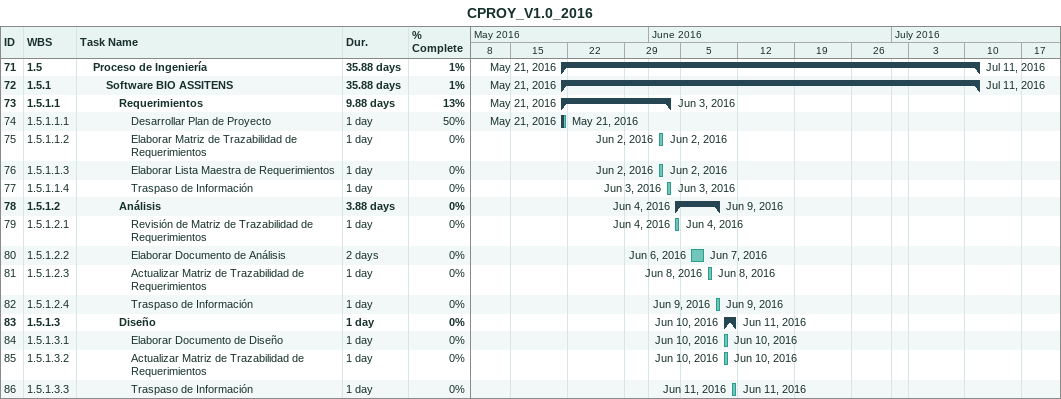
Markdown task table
CPROY_V1.0_2016

| ID | WBS | Task | Duration | Start | Finish | % complete |
|---|---|---|---|---|---|---|
| 71 | 1.5 | **Proceso de Ingeniería** | 35.88d | 2016-05-21 | 2016-07-11 | 1 |
| 72 | 1.5.1 | **Software BIO ASSITENS** | 35.88d | 2016-05-21 | 2016-07-11 | 1 |
| 73 | 1.5.1.1 | **Requerimientos** | 9.88d | 2016-05-21 | 2016-06-03 | 13 |
| 74 | 1.5.1.1.1 | Desarrollar Plan de Proyecto | 1d | 2016-05-21 | 2016-05-21 | 50 |
| 75 | 1.5.1.1.2 | Elaborar Matriz de Trazabilidad de Requerimientos | 1d | 2016-06-02 | 2016-06-02 | 0 |
| 76 | 1.5.1.1.3 | Elaborar Lista Maestra de Requerimientos | 1d | 2016-06-02 | 2016-06-02 | 0 |
| 77 | 1.5.1.1.4 | Traspaso de Información | 1d | 2016-06-03 | 2016-06-03 | 0 |
| 78 | 1.5.1.2 | **Análisis** | 3.88d | 2016-06-04 | 2016-06-09 | 0 |
| 79 | 1.5.1.2.1 | Revisión de Matriz de Trazabilidad de Requerimientos | 1d | 2016-06-04 | 2016-06-04 | 0 |
| 80 | 1.5.1.2.2 | Elaborar Documento de Análisis | 2d | 2016-06-06 | 2016-06-07 | 0 |
| 81 | 1.5.1.2.3 | Actualizar Matriz de Trazabilidad de Requerimientos | 1d | 2016-06-08 | 2016-06-08 | 0 |
| 82 | 1.5.1.2.4 | Traspaso de Información | 1d | 2016-06-09 | 2016-06-09 | 0 |
| 83 | 1.5.1.3 | **Diseño** | 1d | 2016-06-10 | 2016-06-11 | 0 |
| 84 | 1.5.1.3.1 | Elaborar Documento de Diseño | 1d | 2016-06-10 | 2016-06-10 | 0 |
| 85 | 1.5.1.3.2 | Actualizar Matriz de Trazabilidad de Requerimientos | 1d | 2016-06-10 | 2016-06-10 | 0 |
| 86 | 1.5.1.3.3 | Traspaso de Información | 1d | 2016-06-11 | 2016-06-11 | 0 |
